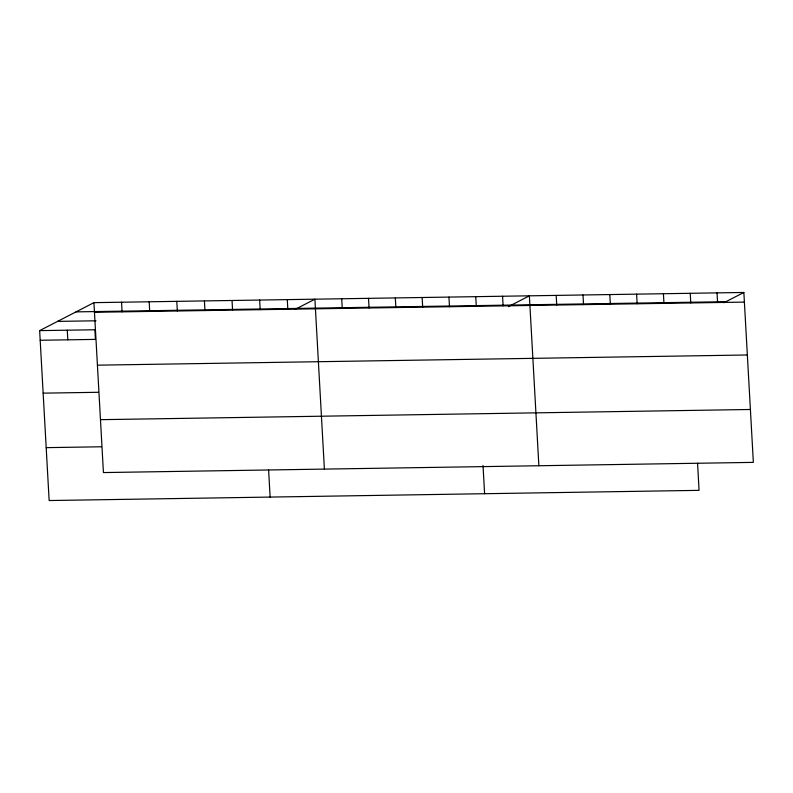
<?xml version="1.0" encoding="UTF-8"?>
<svg xmlns="http://www.w3.org/2000/svg" width="793" height="793" viewBox="0 0 793 793"><rect width="100%" height="100%" fill="white"/><g stroke="black" fill="none" stroke-linecap="round" stroke-linejoin="round"><path stroke-width="1.19" d="M697.562 463.29L699.069 490.352L49.146 500.542L39.65 330.622L93.931 302.648L743.854 292.458L753.35 462.378L103.427 472.569L93.931 302.648M294.937 309.478L314.9 299.189L324.396 469.099M508.392 306.643L529.377 295.829L538.873 465.739M723.89 302.748L743.854 292.458M76.019 311.877L725.942 301.697M94.466 312.283L744.389 302.103M57.562 321.393L95.993 320.788M39.65 330.622L94.892 329.759L95.428 339.394L40.185 340.256M97.42 365.176L747.343 354.986M43.149 393.15L98.391 392.287M100.473 419.675L750.396 409.485M46.192 447.649L101.435 446.776M717.041 292.885L717.576 302.52M690.227 293.301L690.772 302.936M663.424 293.727L663.959 303.362M636.61 294.144L637.156 303.778M609.807 294.56L610.342 304.205M582.994 294.986L583.529 304.621M556.18 295.402L556.726 305.037M502.564 296.245L503.109 305.88M475.76 296.661L476.296 306.296M483.016 465.422L484.602 493.712M448.947 297.088L449.482 306.722M422.134 297.504L422.679 307.139M395.33 297.93L395.866 307.565M368.517 298.346L369.062 307.981M341.714 298.763L342.249 308.398M287.284 299.615L287.819 309.26M259.658 300.051L260.193 309.686M268.609 470.011L270.126 497.072M232.032 300.488L232.577 310.122M204.416 300.914L204.951 310.559M176.789 301.35L177.335 310.985M149.173 301.786L149.708 311.421M121.547 302.222L122.092 311.857M67.276 330.195L67.811 339.83"/></g></svg>
